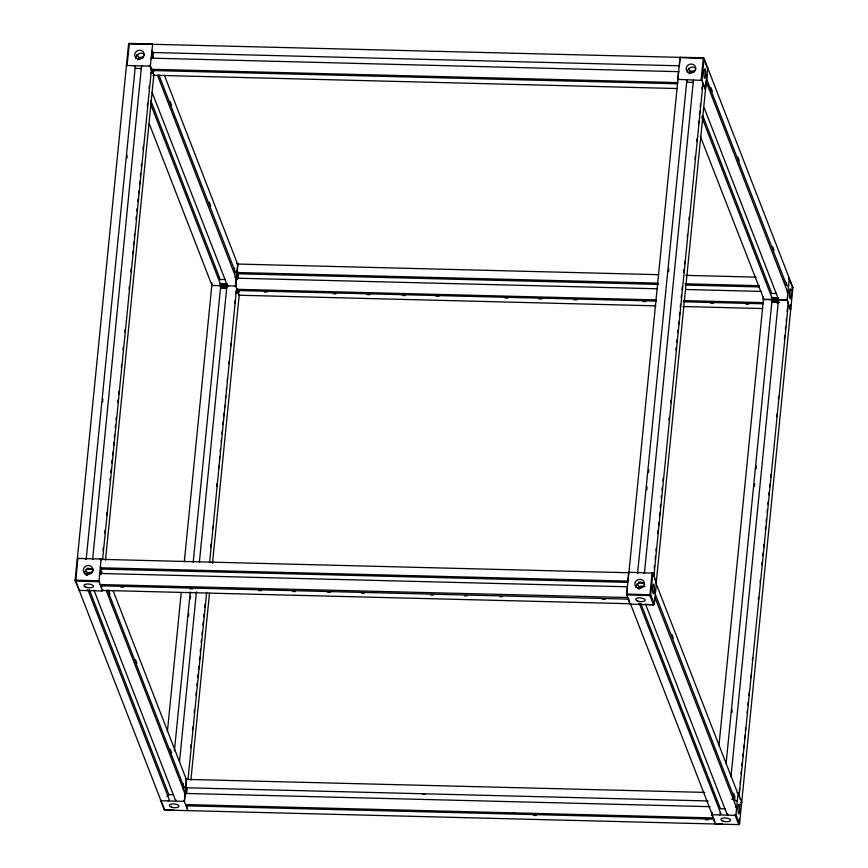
<?xml version="1.0" encoding="UTF-8"?>
<svg xmlns="http://www.w3.org/2000/svg" width="868" height="868" viewBox="0 0 868 868"><rect width="100%" height="100%" fill="white"/><g stroke="black" fill="none" stroke-linecap="round" stroke-linejoin="round"><path stroke-width="1.3" d="M102.153 585.292L102.066 586.312M153.528 70.048L153.538 70.601M187.586 805.33L187.564 805.884M238.874 290.01L238.83 291.03M150.403 65.143L150.468 66.521M152.768 54.315L152.659 51.364M152.801 70.753L152.801 72.543L152.323 72.25M657.228 288.784L236.519 278.172L235.64 285.355L234.588 286.039L235.781 286.527L237.713 264.393L164.323 75.136M237.138 271.326L237.159 272.096M238.092 291.171L238.092 292.201M627.531 587.18L626.642 595.133M679.373 65.588L679.98 58.015M712.075 815.117L712.01 813.739L712.932 814.759M763.232 299.015C762.288 300.469 769.938 298.321 772.26 300.176M237.203 292.082L238.049 292.201M100.395 566.348L100.547 567.791L628.128 581.104M151.813 51.049L151.835 52.275M152.801 54.315L152.377 58.275L152.79 54.586M710.1 806.676L185.22 793.428L184.493 801.804M186.403 779.952C185.741 776.61 186.685 781.591 185.893 787.699M238.103 274.538L238.157 273.745M677.886 78.717L678.613 71.838M714.342 819.772L714.397 821.139M706.259 81.983L707.019 74.518M786.766 283.174C785.28 284.845 787.949 287.167 788.643 284.964M154.016 75.668L150.305 66.109L152.649 43.986L129.386 43.4L128.594 44.051L77.328 558.829L78.228 558.45M77.86 558.428L75.744 581.126L79.346 590.403L102.608 590.989L98.974 581.245L101.122 559.025L77.86 558.428L77.252 558.699L75.093 580.432L79.346 590.403M126.424 65.925L127.043 65.512L129.386 43.4M85.596 559.437L86.203 559.155L135.31 66.261L134.117 65.718M102.619 401.83L102.88 399.128M126.902 158.074L127.162 155.372M92.626 559.415L141.506 66.196L142.385 65.914M103.053 550.475L103.325 547.784M104.8 532.963L105.071 530.272M106.547 515.462L106.807 512.76M110.03 480.449L110.301 477.747M110.833 472.366L111.104 469.675M111.777 462.937L112.048 460.246M112.58 454.854L112.851 452.163M113.524 445.425L113.784 442.734M114.326 437.353L114.598 434.651M115.26 427.924L115.531 425.233M116.073 419.841L116.334 417.15M117.809 402.329L118.081 399.638M118.623 394.256L118.883 391.555M121.303 367.316L121.574 364.625M123.05 349.815L123.31 347.113M124.786 332.303L125.057 329.612M129.082 289.207L129.354 286.516M130.829 271.706L131.09 269.004M132.565 254.194L132.837 251.503M133.509 244.765L133.78 242.074M134.312 236.682L134.583 233.991M136.059 219.181L136.33 216.49M136.862 211.098L137.133 208.407M137.806 201.669L138.066 198.978M138.609 193.597L138.88 190.895M139.542 184.168L139.813 181.466M140.356 176.085L140.616 173.394M141.289 166.656L141.56 163.965M143.036 149.155L143.307 146.453M147.332 106.059L147.593 103.357M149.068 88.547L149.339 85.856M100.894 574.757L101.393 568.985M102.619 559.556L151.444 69.353L150.316 66.413L149.209 66.087M150.598 72.879L152.518 72.934L152.605 72.033L153.56 72.055L153.744 70.265L152.779 70.243M105.505 560.185L153.799 75.266L677.431 88.547M211.944 282.892L211.683 285.442L235.673 286.049L239.384 295.619M167.394 731.54L181.217 592.822M184.298 561.846L211.803 285.767L212.703 285.474L211.825 285.008L149.263 123.701M174.403 750.831L190.233 591.911M193.184 562.29L220.689 286.212L219.495 285.637L220.613 284.747M199.38 562.225L226.884 286.147L227.763 285.865L226.559 285.822L226.765 287.482L221.004 287.33L220.83 283.5L226.732 284.031L220.83 283.5M221.004 287.33L221.101 286.44M188.53 616.389L188.801 613.698M190.276 598.877L190.537 596.186M226.852 286.581L226.591 283.641M179.524 761.54L196.428 591.857M183.322 789.717L183.593 787.026L185.665 787.46M234.718 274.418L234.989 271.727L236.899 271.771L237.355 272.921M185.513 787.081L184.971 792.451L185.427 793.602L186.381 793.623L186.62 787.482L183.593 787.026M187.879 810.549L184.276 801.348L186.512 778.943M235.673 286.049L237.897 263.644M234.989 271.727L238.016 272.183L237.778 278.324L236.812 278.303L237.083 275.612M186.381 793.623L186.62 787.482M190.71 747.532L190.982 744.831M192.457 730.021L192.729 727.33M194.204 712.519L194.475 709.818M195.951 695.008L196.211 692.317M196.884 685.579L197.155 682.888M197.687 677.496L197.958 674.805M198.501 669.423L198.761 666.722M199.434 659.995L199.705 657.304M200.237 651.911L200.508 649.221M201.181 642.483L201.452 639.792M201.984 634.399L202.255 631.709M202.928 624.982L203.188 622.28M203.73 616.898L204.002 614.208M204.664 607.47L204.935 604.779M210.707 546.873L210.978 544.171M212.454 529.361L212.714 526.67M216.74 486.264L217.011 483.574M218.486 468.753L218.758 466.062M219.43 459.335L219.691 456.633M220.233 451.251L220.494 448.561M221.166 441.823L221.438 439.132M221.969 433.74L222.241 431.049M222.913 424.311L223.184 421.62M223.716 416.239L223.987 413.537M224.519 408.155L224.79 405.464M225.463 398.727L225.734 396.036M226.266 390.643L226.537 387.953M227.21 381.226L227.47 378.524M228.946 363.714L229.217 361.023M230.693 346.202L230.964 343.511M234.989 303.116L235.261 300.415M236.053 291.93L235.966 292.831L237.875 292.874L238.147 290.183L239.101 290.216L238.928 292.006L237.93 291.974M237.615 279.474L238.016 272.183M187.998 779.507L206.638 592.312M209.589 562.681L236.443 289.532M190.884 780.137L209.535 592.942M212.486 563.321L239.177 295.228L655.915 305.851M78.804 589.329L164.616 810.039L738.766 824.6L739.547 823.949L792.907 287.59L704.067 58.514L703.416 57.82L680.154 57.234L677.81 79.346L701.973 80.398M654.342 603.911L653.506 604.812L630.244 604.226L626.653 594.938L628.768 572.251L652.866 573.14L656.458 582.428L654.298 604.15L653.181 604.844M628.909 572.576L677.919 79.628M637.6 573.195L686.892 80.116L685.698 79.574M646.823 489.758L647.083 487.056M648.559 472.246L648.83 469.555M668.555 271.586L668.827 268.896M644.414 573.357L693.478 79.802M652.031 572.837L649.915 595.535L653.506 604.812M705.5 89.523L701.908 80.247L701.073 79.932L703.416 57.82L706.563 65.935M701.908 80.247L704.067 58.514L679.98 57.614M652.866 573.14L650.696 594.873L654.298 604.15L653.506 604.801L645.694 604.378M653.43 576.45L653.702 573.759M654.233 568.377L654.505 565.676M655.177 558.949L655.448 556.247M655.98 550.865L656.251 548.175M657.727 533.353L657.998 530.663M658.53 525.281L658.801 522.579M659.474 515.852L659.734 513.162M660.277 507.769L660.548 505.078M661.21 498.341L661.481 495.65M662.024 490.257L662.284 487.566M662.957 480.839L663.228 478.138M669 420.231L669.261 417.541M670.736 402.73L671.007 400.029M675.966 350.205L676.237 347.515M676.78 342.122L677.04 339.431M677.713 332.694L677.984 330.003M678.516 324.621L678.787 321.919M679.46 315.192L679.731 312.491M680.262 307.109L680.534 304.418M681.206 297.681L681.467 294.99M682.009 289.597L682.281 286.907M683.756 272.096L684.017 269.406M684.559 264.013L684.83 261.322M687.239 237.083L687.51 234.382M688.986 219.571L689.257 216.881M695.018 158.974L695.29 156.273M696.765 141.462L697.037 138.772M698.512 123.95L698.773 121.26M699.445 114.533L699.716 111.831M700.259 106.449L700.519 103.759M701.995 88.937L702.266 86.247M653.061 576.385L653.93 576.113L702.971 83.306M722.143 823.786L715.503 824.014L711.901 814.737L712.151 812.307M763.406 297.008L763.167 299.438L787.146 300.046L790.368 309.518M718.964 745.504L763.384 299.84M772.487 301.326L772.303 297.496L778.205 298.017L778.238 301.478L772.487 301.326L772.184 300.567L777.945 300.708M726.115 763.439L772.303 297.496M731.919 712.498L732.191 709.807M754.455 486.254L754.726 483.563M756.202 468.742L756.473 466.051M778.325 300.578L778.064 297.637M730.965 776.849L778.455 300.111L786.43 300.024L787.341 300.447L788.404 303.268L739.102 796.347M711.901 814.737L735.163 815.323L738.766 824.6L739.547 823.949L735.955 814.672L738.115 792.94L741.717 802.216L740.751 802.466M787.146 300.046L789.305 278.313L788.654 277.619L791.811 285.735M739.341 791.117L739.601 788.426M740.144 783.044L740.415 780.343M741.077 773.616L741.348 770.925M741.89 765.533L742.151 762.842M742.824 756.104L743.095 753.413M743.626 748.021L743.898 745.33M744.57 738.603L744.842 735.901M745.373 730.52L745.645 727.829M747.12 713.008L747.391 710.317M747.923 704.935L748.194 702.234M748.867 695.507L749.127 692.805M750.603 677.995L750.874 675.304M752.35 660.494L752.621 657.792M758.393 599.886L758.654 597.195M760.129 582.374L760.401 579.683M761.876 564.873L762.147 562.182M762.82 555.444L763.08 552.753M763.623 547.361L763.883 544.67M765.359 529.86L765.63 527.169M766.173 521.776L766.433 519.086M767.106 512.348L767.377 509.657M767.909 504.265L768.18 501.574M768.853 494.847L769.124 492.145M769.656 486.764L769.927 484.073M770.6 477.335L770.86 474.644M776.632 416.738L776.903 414.036M778.379 399.226L778.65 396.535M784.412 338.618L784.683 335.927M785.356 329.2L785.627 326.498M786.158 321.117L786.43 318.426M787.102 311.688L787.363 308.997M739.069 822.94L739.449 819.099M739.959 813.989L740.35 810.148M740.849 805.037L741.652 802.075M790.26 308.314L790.639 304.473M791.149 299.362L791.54 295.532M792.05 290.411L792.256 286.896L792.907 287.59L792.3 287.861M186.436 793.558L186.826 789.077M152.757 58.46L152.779 58.254A3.342 0.586 -88.6 0 1 153.289 56.377M654.808 579.01L656.295 582.005L655.676 582.406M679.948 58.015L680.241 57.44M715.709 823.287L715.46 823.862M678.874 71.664L151.162 58.134L151.043 58.764M152.128 51.863L151.792 52.275M101.035 559.979L101.198 559.35L628.866 572.75M99.625 574.084L99.787 573.455L627.369 586.768M100.71 567.173L100.547 567.791M237.799 264.686L237.919 264.056L658.628 274.679M237.127 288.708L236.975 289.326L656.284 299.916M713.377 817.276L713.214 817.906L185.589 804.582M102.63 590.424L630.211 603.737M152.508 44.29L680.143 57.364M627.922 597.542L100.113 584.544M102.76 589.947L101.61 590.88M237.083 271.011L236.237 271.912L235.119 271.445L158.877 74.854M185.774 786.3L184.917 787.2L183.81 786.723L107.567 590.142M184.385 800.394L183.235 801.327M655.72 589.817L654.873 590.717M787.265 299.069L786.104 299.992M737.344 800.263L736.498 801.164L735.38 800.687L655.221 594.027M735.966 814.358L734.805 815.291M151.705 69.104L150.576 69.624M153.191 75.646L154.037 75.136M714.494 819.153L186.924 805.84L186.815 807.826M137.535 59.946L138.761 57.505L143.643 56.962M86.116 575.267L87.353 572.826L92.236 572.283M689.018 73.802L690.255 71.36L695.138 70.818M101.968 586.605L101.491 585.824L101.393 587.82M173.839 809.887L164.616 810.039L160.363 800.079M86.55 590.522L87.614 589.828M175.705 799.688L176.454 801.153M706.953 74.767L706.161 75.429M705.326 89.328L706.183 81.766L787.894 292.69M639.184 603.792L638.121 604.486M727.275 813.652L728.024 815.117M638.251 587.864L640.15 586.28L644.881 586.399M126.424 65.827L127.325 65.545M236.063 292.342L236.671 292.071M239.112 295.413L239.427 294.708M92.409 559.1L93.277 558.818M686.892 80.095L686.512 80.333M788.404 303.268L787.786 303.54M643.991 572.956L644.859 572.674M186.577 779.399L704.74 792.408M628.768 572.663L627.998 580.898M153.886 75.136L153.224 75.57M220.147 279.615L224.888 279.409M166.862 796.531L169.358 794.632L173.578 794.697M771.706 293.568L776.448 293.362M778.759 298.169L778.477 299.319L779.442 299.818M135.885 58.59C135.299 54.467 141.842 50.897 144.424 54.999M84.478 573.911C83.903 569.3 91.238 566.153 93.56 570.96M687.38 72.435C686.783 68.312 693.326 64.753 695.919 68.854M636.103 587.745C635.506 583.621 642.06 580.063 644.642 584.164M731.8 799.406L733.775 797.746A1.194 1.085 -21.2 0 1 734.849 797.703M735.163 815.323L735.955 814.672M787.699 306.209C789.489 304.918 792.017 308.997 790.14 309.594M628.964 572.489L629.517 572.305M128.594 44.051L152.518 44.246M771.316 299.612L772.086 298.223L701.702 116.757M702.646 86.008L704.328 86.399M168.175 800.969L169.206 799.547L88.069 590.359M719.756 814.933L720.787 813.511L639.163 603.065M678.624 79.411L678.016 79.834M725.149 808.661L720.44 808.835L640.812 603.401M151.965 52.492L679.503 65.805M127.043 65.512L150.305 66.109M141.31 68.594L135.267 68.322M692.903 82.427L686.859 82.167M677.8 82.579L151.564 69.299M152.855 70.547L677.734 83.795M685.687 275.362L756.028 277.131M238.624 272.541L657.987 283.12M685.047 283.803L759.446 285.68M238.125 273.789L658.834 284.411M685.894 285.095L758.936 286.928M234.447 277.109L236.367 277.152L236.812 278.303M236.476 277.532L237.474 277.554M685.633 289.5L761.388 291.409M236.356 278.791L157.553 75.364M772.455 297.876L778.205 298.017M220.656 285.29L226.407 285.431M772.129 299.286L777.88 299.427M220.711 286.57L226.472 286.711M226.689 288.545L220.646 288.274M779.583 302.531L772.216 302.238M683.344 300.599L763.156 302.606M447.714 295.044L450.416 295.109M238.212 290.541L656.219 301.087M683.279 301.771L763.091 303.789M264.328 292.017L267.04 292.082M333.323 293.753L336.024 293.829M367.142 294.61L369.844 294.675M402.318 295.5L405.02 295.565M436.137 296.357L438.839 296.422M505.122 298.093L507.834 298.158M538.941 298.95L541.654 299.015M574.117 299.84L576.819 299.905M643.112 301.576L645.814 301.641M710.751 303.279L713.453 303.355M745.916 304.169L748.628 304.234M682.975 306.534L762.788 308.541M101.404 569.082L627.629 582.363M626.609 593.983L650.696 594.873L649.915 595.535L626.653 594.938M373.218 591.911L375.92 591.976M101.491 585.824L629.072 599.137M120.847 587.137L123.549 587.202M189.832 588.873L192.544 588.949M258.827 590.62L261.528 590.685M292.646 591.466L295.348 591.542M327.822 592.356L330.524 592.432M361.641 593.213L364.343 593.278M430.626 594.949L433.338 595.025M464.445 595.806L467.158 595.871M499.621 596.696L502.322 596.761M602.435 599.289L605.137 599.354M185.991 787.775L708.158 800.958M185.958 788.231L186.913 788.252M422.564 794.253L425.277 794.318M185.123 792.842L186.088 792.864M161.014 800.763L184.276 801.348M512.76 813.218L515.462 813.283M533.646 815.432L536.359 815.508M705.456 819.772L708.158 819.837M236.606 278.172L236.736 279.084M238.255 290.541L238.635 291.355M99.787 573.455L99.972 574.106M651.684 572.847L652.877 573.292M636.873 572.5L637.796 573.021M100.102 558.992L101.285 559.437M85.01 558.623L86.203 559.166M786.961 291.713L787.808 292.212M771.24 297.713L772.086 298.223M763.959 299.427L700.335 136.406M236.79 263.655L237.637 264.154M631.296 604.312L630.385 603.585M735.663 807.001L736.596 807.989M719.941 813.012L720.787 813.511M161.35 800.795L160.428 799.775M227.807 286.668L226.884 286.147M737.323 792.929L738.245 793.352M779.117 300.578L778.455 300.111M739.937 798.994L740.588 799.363M163.965 809.356L164.79 809.66M788.621 277.651L789.196 278.118M235.673 277.793L236.248 278.248M227.492 285.832L152.139 92.561M219.94 283.803L220.526 284.259L150.631 104.062M655.687 582.493L737.984 793.916M737.323 792.94L737.898 793.406M79.465 590.316L78.89 589.849M184.352 793.081L185.025 794.025M703.915 86.106L703.037 83.187M689.214 68.68L688.433 68.355L690.255 71.36M137.73 54.836L136.949 54.5L138.761 57.505M638.978 586.659L637.155 583.665M87.353 572.826L85.531 569.82M238.309 290.617L238.602 291.355M710.957 87.69L712.422 91.476M737.843 156.999L739.308 160.775M772.542 246.469L774.017 250.255M706.519 78.738L786.679 285.398M787.645 306.404L787.938 307.174M704.187 107.784L778.477 299.319M702.863 115.835L771.782 293.514M671.886 634.486L673.351 638.273M733.471 793.265L734.936 797.052M736.509 807.5L654.971 597.542M645.553 604.171L727.178 814.618M630.461 603.813L712.085 814.249M170.15 101.458L171.614 105.234M209.253 202.266L210.718 206.052M153.56 72.055L152.67 69.765L151.716 69.744L152.518 72.934M238.928 292.006L238.038 289.706L237.04 289.684L237.875 292.874M150.815 100.612L220.222 279.55M113.003 590.414L186.327 779.442M108.576 590.283L110.041 594.059M135.462 659.593L136.927 663.369M170.161 749.062L171.625 752.838M106.243 590.652L184.938 793.536M93.983 590.207L175.607 800.654M89.241 589.437L168.913 794.838M628.975 601.133L628.888 600.298M153.202 53.545L153.115 52.926M101.838 568.876L101.751 568.301M656.284 582.027L707.67 67.791L707.019 67.096L707.648 68.181M101.556 572.609A3.168 0.553 -88.6 0 1 102.023 571.871M182.204 783.782A1.194 1.085 -21.2 0 1 183.571 783.923M233.514 268.494A1.194 1.085 -21.2 0 1 234.74 268.537M783.934 279.919A1.194 1.085 -21.2 0 1 783.826 281.058M785.073 282.458A1.194 1.085 -21.2 0 1 785.974 282.35M777.164 303.301A3.168 1.215 5.7 0 1 778.184 303.474M87.18 575.451A4.817 4.362 -21.2 0 1 91.498 573.336M91.932 568.822A3.342 1.28 5.7 0 1 87.993 568.117M93.592 569.224A4.817 1.844 5.7 0 1 86.854 568.377M690.928 73.086A4.817 4.362 -21.2 0 1 694.4 71.87M139.433 59.23A4.817 4.362 -21.2 0 1 142.916 58.015M638.805 589.285A4.817 4.362 -21.2 0 1 643.123 587.18M643.557 582.656A3.342 1.28 5.7 0 1 639.618 581.951M644.143 583.231A4.817 1.844 5.7 0 1 638.479 582.211M75.7 580.16L75.093 580.432L75.744 581.126L99.006 581.712L98.963 580.757L75.7 580.16M790.705 296.596A4.817 0.846 -88.6 0 0 790.347 288.86A4.817 0.846 -88.6 0 0 789.283 295.413A4.817 0.846 -88.6 0 0 790.705 296.596M739.449 811.895A4.817 0.846 -88.6 0 0 739.091 804.159A4.817 0.846 -88.6 0 0 738.028 810.712A4.817 0.846 -88.6 0 0 739.449 811.895M722.925 821.074A4.817 1.844 5.7 0 0 730.52 820.423A4.817 1.844 5.7 0 0 723.814 817.96A4.817 1.844 5.7 0 0 722.925 821.074M171.311 807.088A4.817 1.844 5.7 0 0 178.906 806.437A4.817 1.844 5.7 0 0 172.211 803.974A4.817 1.844 5.7 0 0 171.311 807.088M86.366 574.16A4.817 4.362 -21.2 0 0 92.713 568.887A4.817 4.362 -21.2 0 0 84.977 566.706A4.817 4.362 -21.2 0 0 86.366 574.16M85.932 587.159A4.817 1.844 5.7 0 0 93.527 586.508A4.817 1.844 5.7 0 0 86.822 584.045A4.817 1.844 5.7 0 0 85.932 587.159M705.359 76.503A4.817 0.846 -88.6 0 0 705 68.767A4.817 0.846 -88.6 0 0 703.937 75.332A4.817 0.846 -88.6 0 0 705.359 76.503M689.268 72.695A4.817 4.362 -21.2 0 0 695.604 67.422A4.817 4.362 -21.2 0 0 687.879 65.241A4.817 4.362 -21.2 0 0 689.268 72.695M137.773 58.84A4.817 4.362 -21.2 0 0 144.121 53.566A4.817 4.362 -21.2 0 0 136.395 51.386A4.817 4.362 -21.2 0 0 137.773 58.84M637.557 600.992A4.817 1.844 5.7 0 0 645.152 600.341A4.817 1.844 5.7 0 0 638.447 597.889A4.817 1.844 5.7 0 0 637.557 600.992M637.991 588.005A4.817 4.362 -21.2 0 0 644.338 582.732A4.817 4.362 -21.2 0 0 636.602 580.54A4.817 4.362 -21.2 0 0 637.991 588.005M654.081 591.813A4.817 0.846 -88.6 0 0 653.723 584.077A4.817 0.846 -88.6 0 0 652.66 590.631A4.817 0.846 -88.6 0 0 654.081 591.813"/></g></svg>
